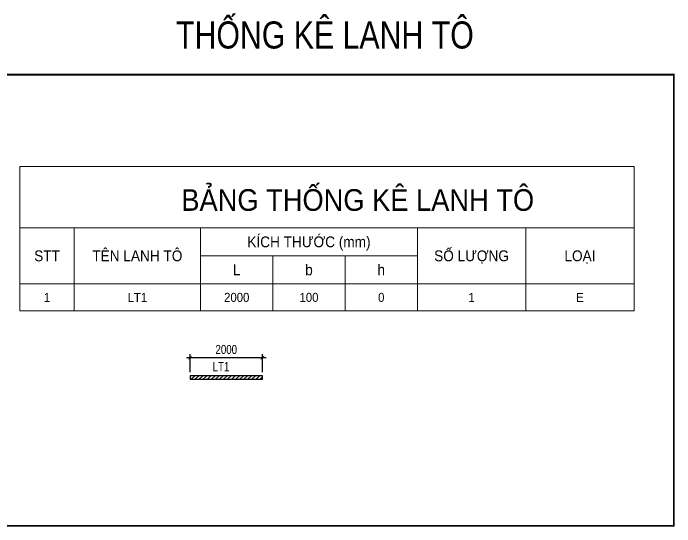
# Model space of a CAD drawing. Header units: millimetres. Extents: x 925681 to 1410834, y 71669 to 296428.
# Drawn here: x 1070943 to 1089254, y 255104 to 269321 of the extents above; entities that cross this region are included whole.
import ezdxf
from ezdxf.enums import TextEntityAlignment as Align

# ---------------------------------------------------------------- set-up
doc = ezdxf.new("R2010")
doc.units = ezdxf.units.MM
doc.header["$LTSCALE"] = 100
for name, color, linetype, lineweight in [('Ap0102_dim', 145, 'Continuous', 25), ('Ap0202_T', 141, 'Continuous', 25), ('Ap0206_K', 7, 'Continuous', 35), ('Ap0301_PPS', 42, 'Continuous', 30), ('Ap0305_MB', 41, 'Continuous', 25), ('Ap0311_H', 8, 'Continuous', 15), ('Ap0314_Kh', 253, 'Continuous', 15)]:
    doc.layers.add(name, color=color, linetype=linetype, lineweight=lineweight)
doc.styles.add('Ap', font='1.shx', dxfattribs={"width": 0.8})
doc.styles.add('Ap_vn_vni.shx', font='vn_vni.shx', dxfattribs={"width": 0.8})
doc.styles.add('Ap_Vni-helve', font='', dxfattribs={"width": 0.8, "height": 1})
doc.styles.get('Ap_Vni-helve').set_extended_font_data('VNI-Helve')
doc.dimstyles.new('Ap_Model', dxfattribs={"dimscale": 100, "dimtxt": 2.5, "dimasz": 1, "dimexe": 1, "dimexo": 1, "dimgap": 1, "dimtad": 1, "dimdec": 0, "dimzin": 3, "dimdsep": 46, "dimtxsty": 'Ap_vn_vni.shx', "dimblk": 'ARCHTICK', "dimcen": 1, "dimdle": 1, "dimclrd": 256, "dimclre": 256, "dimclrt": 7, "dimazin": 2, "dimtfac": 100, "dimtdec": 0, "dimtix": 1, "dimtmove": 2, "dimatfit": 2, "dimldrblk": 'OPEN30', "dimfxl": 1, "dimtolj": 1, "dimtzin": 0, "dimlwd": -1, "dimlwe": -1, "dimarcsym": 0})

# ---------------------------------------------------------------- blocks, each defined once
blk = doc.blocks.new('VAV_Header')
at = {"layer": 'Ap0206_K', "color": 130, "lineweight": 18}
for p, q in [((0, 1550), (17000, 1550)), ((0, 1550), (0, 0)), ((0, 1550), (17000, 1550)), ((1500, 1550), (1500, 0)), ((5000, 1550), (5000, 0)), ((11000, 1550), (11000, 0)), ((14000, 1550), (14000, 0)), ((5000, 775), (11000, 775)), ((7000, 775), (7000, 0)), ((9000, 775), (9000, 0)), ((9000, 775), (9000, 0))]:
    blk.add_line(p, q, dxfattribs=at)
at = {"layer": 'Ap0206_K', "color": 145, "lineweight": 18}
blk.add_line((0, 0), (17000, 0), dxfattribs=at)
at = {"layer": 'Ap0206_K', "color": 130, "lineweight": 18}
blk.add_lwpolyline([(0, 0), (0, 3250), (17000, 3250), (17000, 0)], dxfattribs=at)
at = {"layer": 'Ap0202_T', "style": 'Ap_Vni-helve', "width": 0.9}
for s, p in [('KÍCH THÖÔÙC (mm)', (8000, 1162)), ('STT', (750, 775)), ('TEÂN LANH TOÂ', (3250, 775)), ('SOÁ LÖÔÏNG', (12500, 775)), ('LOAÏI', (15500, 775)), ('b', (8000, 387)), ('h', (10000, 387)), ('L', (6000, 387))]:
    blk.add_text(s, height=300, dxfattribs=at).set_placement(p, align=Align.MIDDLE_CENTER)
at = {"layer": 'Ap0314_Kh', "color": 243, "style": 'Ap_Vni-helve', "width": 0.9}
blk.add_text('BAÛNG THOÁNG KEÂ LANH TOÂ', height=600, dxfattribs=at).set_placement((9350, 2020), align=Align.CENTER)
blk = doc.blocks.new('_ArchTick')
at = {"color": 0, "linetype": 'ByBlock', "const_width": 0.15}
blk.add_lwpolyline([(-0.5, -0.5), (0.5, 0.5)], dxfattribs=at)
blk = doc.blocks.new('*D312')
at = {"layer": 'Ap0102_dim', "transparency": 16777216}
for p, q in [((-350, 600), (1850, 600)), ((-250, 200), (-250, 700)), ((1750, 200), (1750, 700))]:
    blk.add_line(p, q, dxfattribs=at)
at = {"layer": 'Defpoints', "color": 0, "transparency": 16777216}
for p in [(1750, 600), (-250, 100), (1750, 100)]:
    blk.add_point(p, dxfattribs=at)
at = {"layer": 'Ap0102_dim', "transparency": 16777216, "xscale": 100, "yscale": 100, "zscale": 100, "rotation": 180}
blk.add_blockref('_ArchTick', (-250, 600), dxfattribs=at)
at = {"layer": 'Ap0102_dim', "transparency": 16777216, "xscale": 100, "yscale": 100, "zscale": 100}
blk.add_blockref('_ArchTick', (1750, 600), dxfattribs=at)
at = {"layer": 'Ap0102_dim', "color": 7, "transparency": 16777216, "insert": (750, 825), "char_height": 250, "attachment_point": 5, "style": 'Ap_vn_vni.shx'}
blk.add_mtext('\\A1;2000', dxfattribs=at)
blk = doc.blocks.new('_Open30')
for p, q in [((-1, 0.27), (0, 0)), ((0, 0), (-1, -0.27)), ((0, 0), (-1, 0))]:
    blk.add_line(p, q)
blk = doc.blocks.new('VAV_TKLT')
at = {"layer": 'Ap0206_K', "color": 130, "lineweight": 18}
for p, q in [((0, 0), (0, -750)), ((1500, 0), (1500, -750)), ((5000, 0), (5000, -750)), ((7000, 0), (7000, -750)), ((9000, 0), (9000, -750)), ((9000, 0), (9000, -750)), ((11000, 0), (11000, -750)), ((14000, 0), (14000, -750)), ((17000, 0), (17000, -750))]:
    blk.add_line(p, q, dxfattribs=at)
at = {"layer": 'Ap0206_K', "color": 145, "lineweight": 18}
for p, q in [((0, 0), (17000, 0)), ((0, -750), (17000, -750))]:
    blk.add_line(p, q, dxfattribs=at)
at = {"layer": 'Ap0202_T', "style": 'Ap_Vni-helve', "width": 0.9}
for tag, p in [('STT', (750, -375)), ('TenLanhTo', (3250, -375)), ('L', (6000, -375)), ('b', (8000, -375)), ('h', (10000, -375)), ('SoLuong', (12500, -375)), ('Loai', (15500, -375))]:
    blk.add_attdef(tag, text='', height=250, dxfattribs=at).set_placement(p, align=Align.MIDDLE)
blk = doc.blocks.new('*U311')
at = {"layer": 'Ap0311_H'}
h = blk.add_hatch(dxfattribs=at)
h.set_pattern_fill('ANSI31', color=256, scale=25, style=0)
h.set_pattern_definition([(45, (-500, -90), (-56.1266, 56.1266), [])])
h.paths.add_polyline_path([(-250, 0), (1750, 0), (1750, 100), (-250, 100)])
at = {"layer": 'Ap0301_PPS'}
blk.add_lwpolyline([(-250, 0), (1750, 0), (1750, 100), (-250, 100)], close=True, dxfattribs=at)
at = {"layer": 'Ap0305_MB', "linetype": 'Continuous', "style": 'Ap', "width": 0.8}
blk.add_attdef('KH', text='', height=250, rotation=360, dxfattribs=at).set_placement((603.9, 150.6), align=Align.BOTTOM_CENTER)
at = {"layer": 'Ap0102_dim'}
dim = blk.add_linear_dim(base=(1750, 600), p1=(-250, 100), p2=(1750, 100), angle=0, dimstyle='Ap_Model', override={"dimfxl": 1.2, "dimarcsym": 1}, dxfattribs=at)
dim.commit()
dim.dimension.update_dxf_attribs({"geometry": '*D312', "text_midpoint": (750, 825)})

msp = doc.modelspace()

# ---------------------------------------------------------------- linework, layer by layer
at = {"layer": 'Defpoints', "const_width": 50}
msp.add_lwpolyline([(1069912.2, 267619.2), (1089229.2, 267619.2), (1089229.2, 255129.3), (1069912.2, 255129.3)], close=True, dxfattribs=at)

# ---------------------------------------------------------------- block references
msp.add_blockref('VAV_Header', (1071129.2, 261830.2))
for name, p, values in [('VAV_TKLT', (1071129.2, 261830.2), {'STT': '1', 'TenLanhTo': 'LT1', 'L': '2000', 'b': '100', 'h': '0', 'SoLuong': '1', 'Loai': 'E'}), ('*U311', (1076090, 259186.3), {'KH': 'LT1'})]:
    msp.add_blockref(name, p).add_auto_attribs(values)

# ---------------------------------------------------------------- texts
at = {"layer": 'Ap0314_Kh', "style": 'Ap_Vni-helve', "width": 0.8}
msp.add_text('THOÁNG KEÂ LANH TOÂ', height=750, rotation=360, dxfattribs=at).set_placement((1079570.7, 268119.2), align=Align.BOTTOM_CENTER)

doc.saveas('drawing.dxf')
